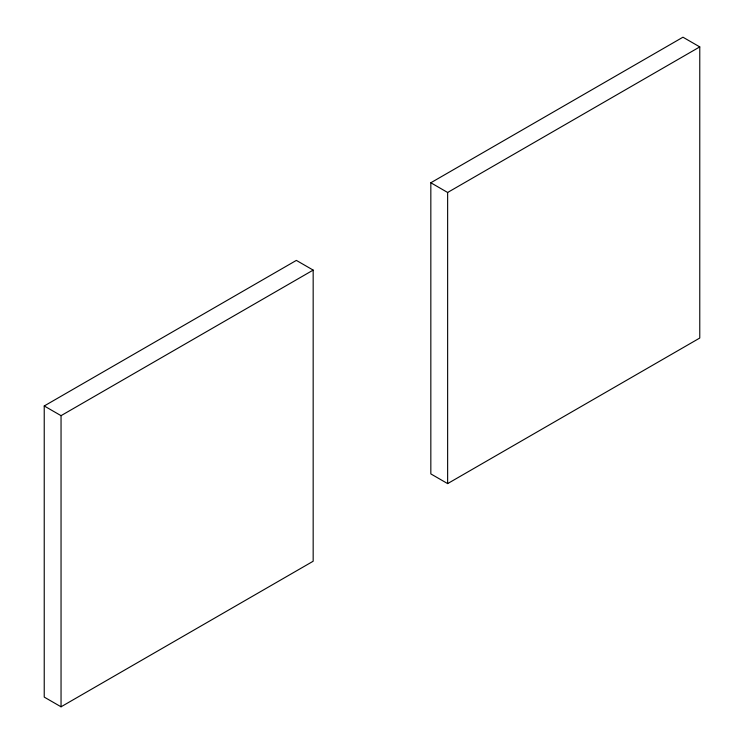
<?xml version="1.0" encoding="UTF-8"?>
<svg xmlns="http://www.w3.org/2000/svg" width="744" height="744" viewBox="0 0 744 744"><rect width="100%" height="100%" fill="white"/><g stroke="black" fill="none" stroke-linecap="round" stroke-linejoin="round"><path stroke-width="1.12" d="M44.231 405.964L296.363 260.4L313.168 270.1L313.168 561.236L61.045 706.8L44.231 697.1L44.231 405.964L61.045 415.663L313.168 270.1M430.832 182.764L682.955 37.2L699.769 46.9L699.769 338.036L447.637 483.6L430.832 473.9L430.832 182.764L447.637 192.473L699.769 46.9M447.637 192.473L447.637 483.6M61.045 415.663L61.045 706.8"/></g></svg>
